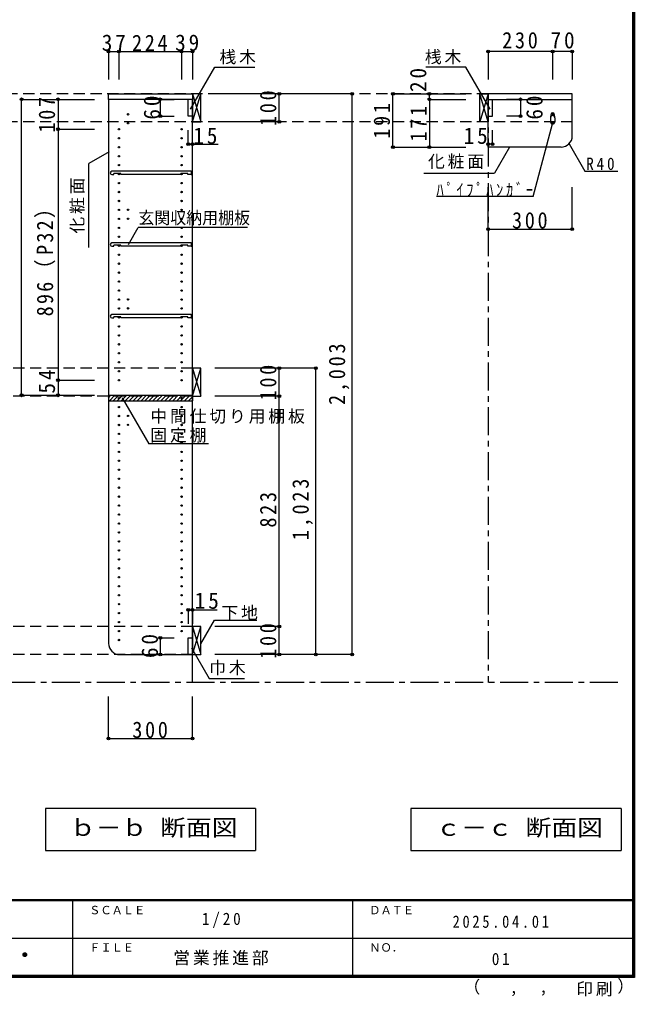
# Model space of a CAD drawing. Units: millimetres at full size, sheet at 1:20; details may follow other scales. Extents: x -8210 to 8210, y -2455 to 3200.
# Drawn here: x -2605 to -410, y -2455 to 1034 of the extents above; entities that cross this region are included whole.
import ezdxf
from ezdxf.enums import TextEntityAlignment as Align

# ---------------------------------------------------------------- set-up
doc = ezdxf.new("R2010")
doc.units = ezdxf.units.MM
doc.header["$LTSCALE"] = 20
doc.header["$PDMODE"] = 32
doc.header["$PDSIZE"] = 10
doc.linetypes.add('CHAIN1', pattern=[8, 5, -1, 1, -1])
doc.linetypes.add('DASHED2', pattern=[3, 2, -1])
for name, color, linetype in [('0-2_本体', 2, 'Continuous'), ('0-3_固定棚', 3, 'Continuous'), ('0-4_可動棚', 3, 'Continuous'), ('0-5', 4, 'Continuous'), ('0-6_ﾊﾟｲﾌﾟﾊﾝｶﾞｰ', 4, 'Continuous'), ('0-7_桟木・巾木', 2, 'Continuous'), ('0-8_引き出し', 3, 'Continuous'), ('0-A_文字', 7, 'Continuous'), ('0-B_寸法', 4, 'Continuous'), ('0-C_ハッチ', 4, 'Continuous'), ('F-1_枠', 6, 'Continuous'), ('F-A_文字', 7, 'Continuous')]:
    doc.layers.add(name, color=color, linetype=linetype)
doc.styles.add('ＭＳ ゴシック', font='')
doc.styles.get('ＭＳ ゴシック').set_extended_font_data('MS Gothic')

# ---------------------------------------------------------------- blocks, each defined once
blk = doc.blocks.new('玄関収納用棚')
at = {"layer": '0-4_可動棚', "color": 2}
for p, q in [((132.93, 8.05), (-149.57, 8.05)), ((-142.57, -3.95), (-142.57, 0.35)), ((-117.57, 0.35), (-142.57, 0.35)), ((-117.57, -3.95), (-117.57, 0.35)), ((96.43, -3.95), (96.43, 0.35)), ((134.43, -2.45), (134.43, 6.55)), ((-149.57, -3.95), (-142.57, -3.95)), ((96.43, -3.95), (-117.57, -3.95)), ((132.93, -3.95), (121.43, -3.95))]:
    blk.add_line(p, q, dxfattribs=at)
blk.add_lwpolyline([(121.43, -3.95), (121.43, 0.35), (96.43, 0.35)], dxfattribs=at)
for centre, radius, start, end in [((-149.57, 2.05), 6, 90, 180), ((-149.57, 2.05), 6, 180, 270), ((132.93, 6.55), 1.5, 0, 90), ((132.93, -2.45), 1.5, 270, 0)]:
    blk.add_arc(centre, radius, start, end, dxfattribs=at)

msp = doc.modelspace()

# ---------------------------------------------------------------- linework, layer by layer
at = {"layer": '0-2_本体'}
for p, q in [((-2287.87, 748.97), (-2287.87, 768.97)), ((-2287.87, 768.97), (-1987.87, 768.97)), ((-1987.87, 768.97), (-1987.87, 748.97)), ((-932.16, 768.97), (-932.16, 748.97)), ((-632.16, 768.97), (-932.16, 768.97)), ((-632.16, 748.97), (-632.16, 768.97)), ((-1987.87, 748.97), (-2287.87, 748.97)), ((-932.16, 748.97), (-632.16, 748.97))]:
    msp.add_line(p, q, dxfattribs=at)
at = {"layer": '0-3_固定棚', "color": 2}
for p, q in [((-2287.87, -308.03), (-2287.87, -328.03)), ((-2287.87, -308.03), (-1987.87, -308.03)), ((-1987.87, -308.03), (-1987.87, -328.03)), ((-2287.87, -328.03), (-1987.87, -328.03))]:
    msp.add_line(p, q, dxfattribs=at)
at = {"layer": '0-5', "color": 3}
for p, q in [((-1987.87, 748.97), (-2287.87, 748.97)), ((-2287.87, 748.97), (-2287.87, -1194.03)), ((-1987.87, -1234.03), (-1987.87, 748.97)), ((-932.16, 748.97), (-632.16, 748.97)), ((-932.16, 577.97), (-932.16, 748.97)), ((-632.16, 617.97), (-632.16, 748.97)), ((-672.16, 577.97), (-932.16, 577.97)), ((-2247.87, -1234.03), (-1987.87, -1234.03))]:
    msp.add_line(p, q, dxfattribs=at)
at = {"layer": '0-5', "color": 2}
msp.add_line((-1987.87, -1247.03), (-1987.87, -1234.03), dxfattribs=at)
at = {"layer": '0-5'}
for centre in [(-2217.87, 695.47), (-702.16, 695.47), (-2217.87, 663.47), (-702.16, 663.47), (-2250.87, 641.97), (-2026.87, 641.97), (-2250.87, 609.97), (-2026.87, 609.97), (-2250.87, 577.97), (-2026.87, 577.97), (-2250.87, 545.97), (-2026.87, 545.97), (-2250.87, 513.97), (-2026.87, 513.97), (-2250.87, 481.97), (-2026.87, 481.97), (-2250.87, 449.97), (-2250.87, 417.97), (-2026.87, 449.97), (-2026.87, 417.97), (-2250.87, 385.97), (-2026.87, 385.97), (-2250.87, 353.97), (-2217.87, 354.47), (-2026.87, 353.97), (-2250.87, 321.97), (-2217.87, 322.47), (-2026.87, 321.97), (-2250.87, 289.97), (-2026.87, 289.97), (-2250.87, 257.97), (-2026.87, 257.97), (-2250.87, 225.97), (-2026.87, 225.97), (-2250.87, 193.97), (-2026.87, 193.97), (-2250.87, 161.97), (-2026.87, 161.97), (-2250.87, 129.97), (-2026.87, 129.97), (-2250.87, 97.97), (-2026.87, 97.97), (-2250.87, 65.97), (-2250.87, 33.97), (-2217.87, 34.47), (-2026.87, 65.97), (-2026.87, 33.97), (-2250.87, 1.97), (-2217.87, 2.47), (-2026.87, 1.97), (-2250.87, -30.03), (-2026.87, -30.03), (-2250.87, -62.03), (-2026.87, -62.03), (-2250.87, -94.03), (-2026.87, -94.03), (-2250.87, -126.03), (-2026.87, -126.03), (-2250.87, -158.03), (-2026.87, -158.03), (-2250.87, -190.03), (-2026.87, -190.03), (-2250.87, -222.03), (-2026.87, -222.03), (-2250.87, -254.03), (-2026.87, -254.03), (-2250.87, -318.03), (-2250.87, -350.03), (-2026.87, -318.03), (-2026.87, -350.03), (-2250.87, -382.03), (-2217.87, -381.53), (-2026.87, -382.03), (-2250.87, -414.03), (-2217.87, -413.53), (-2026.87, -414.03), (-2250.87, -446.03), (-2026.87, -446.03), (-2250.87, -478.03), (-2026.87, -478.03), (-2250.87, -510.03), (-2026.87, -510.03), (-2250.87, -542.03), (-2026.87, -542.03), (-2250.87, -574.03), (-2026.87, -574.03), (-2250.87, -606.03), (-2026.87, -606.03), (-2250.87, -638.03), (-2026.87, -638.03), (-2250.87, -670.03), (-2026.87, -670.03), (-2250.87, -702.03), (-2250.87, -734.03), (-2026.87, -702.03), (-2026.87, -734.03), (-2250.87, -766.03), (-2026.87, -766.03), (-2250.87, -798.03), (-2026.87, -798.03), (-2250.87, -830.03), (-2026.87, -830.03), (-2250.87, -862.03), (-2026.87, -862.03), (-2250.87, -894.03), (-2026.87, -894.03), (-2250.87, -926.03), (-2026.87, -926.03), (-2250.87, -958.03), (-2026.87, -958.03), (-2250.87, -990.03), (-2026.87, -990.03), (-2250.87, -1022.03), (-2026.87, -1022.03), (-2250.87, -1054.03), (-2026.87, -1054.03), (-2250.87, -1086.03), (-2250.87, -1118.03), (-2026.87, -1086.03), (-2026.87, -1118.03), (-2250.87, -1150.03), (-2026.87, -1150.03), (-2250.87, -1182.03)]:
    msp.add_circle(centre, 2.5, dxfattribs=at)
at = {"layer": '0-5', "color": 3}
for centre, start, end in [((-672.16, 617.97), 270, 0), ((-2247.87, -1194.03), 180, 270)]:
    msp.add_arc(centre, 40, start, end, dxfattribs=at)
at = {"layer": '0-6_ﾊﾟｲﾌﾟﾊﾝｶﾞｰ', "color": 2}
for p, q in [((-709.66, 683.47), (-709.66, 668.47)), ((-694.66, 683.47), (-694.66, 668.47))]:
    msp.add_line(p, q, dxfattribs=at)
at = {"layer": '0-6_ﾊﾟｲﾌﾟﾊﾝｶﾞｰ', "color": 7}
for centre, radius, start, end in [((-702.16, 695.47), 5.5, 0, 180), ((-663.55, 681.95), 46.13, 162.96035, 178.115), ((-740.76, 681.95), 46.13, 1.885, 17.03965)]:
    msp.add_arc(centre, radius, start, end, dxfattribs=at)
at = {"layer": '0-6_ﾊﾟｲﾌﾟﾊﾝｶﾞｰ', "color": 2}
for centre, start, end in [((-702.16, 683.47), 0, 180), ((-702.16, 668.47), 180, 0)]:
    msp.add_arc(centre, 7.5, start, end, dxfattribs=at)
at = {"layer": '0-7_桟木・巾木'}
for p, q in [((-1987.87, 748.97), (-2002.87, 748.97)), ((-2002.87, 688.97), (-2002.87, 748.97)), ((-1987.87, 748.97), (-1987.87, 707.97)), ((-932.16, 748.97), (-917.16, 748.97)), ((-932.16, 748.97), (-932.16, 707.97)), ((-917.16, 688.97), (-917.16, 748.97)), ((-2002.87, -1174.03), (-1987.87, -1174.03)), ((-1987.87, -1174.03), (-1987.87, -1234.03))]:
    msp.add_line(p, q, dxfattribs=at)
for points in [[(-1987.87, 688.97), (-1999.37, 688.97), (-2002.87, 688.97)], [(-932.16, 688.97), (-920.66, 688.97), (-917.16, 688.97)], [(-1987.87, -1234.03), (-2002.87, -1234.03), (-2002.87, -1174.03)]]:
    msp.add_lwpolyline(points, dxfattribs=at)
at = {"layer": '0-8_引き出し'}
for p, q in [((-1987.87, 768.97), (-1987.87, 668.97)), ((-1957.87, 768.97), (-1987.87, 768.97)), ((-1957.87, 668.97), (-1957.87, 768.97)), ((-962.16, 768.97), (-932.16, 768.97)), ((-962.16, 668.97), (-962.16, 768.97)), ((-932.16, 768.97), (-932.16, 668.97)), ((-1987.87, 668.97), (-1957.87, 668.97)), ((-932.16, 668.97), (-962.16, 668.97)), ((-1987.87, -1134.03), (-1987.87, -1234.03)), ((-1957.87, -1134.03), (-1987.87, -1134.03)), ((-1957.87, -1234.03), (-1957.87, -1134.03)), ((-1987.87, -1234.03), (-1957.87, -1234.03))]:
    msp.add_line(p, q, dxfattribs=at)
at = {"layer": '0-8_引き出し', "color": 7}
for p, q in [((-1987.87, 668.97), (-1957.87, 768.97)), ((-1987.87, 768.97), (-1957.87, 668.97)), ((-932.16, 668.97), (-962.16, 768.97)), ((-932.16, 768.97), (-962.16, 668.97)), ((-1987.87, -211.03), (-1957.87, -311.03)), ((-1987.87, -311.03), (-1957.87, -211.03)), ((-1987.87, -1234.03), (-1957.87, -1134.03)), ((-1987.87, -1134.03), (-1957.87, -1234.03))]:
    msp.add_line(p, q, dxfattribs=at)
at = {"layer": '0-8_引き出し'}
msp.add_lwpolyline([(-1957.87, -311.03), (-1957.87, -211.03), (-1987.87, -211.03), (-1987.87, -311.03)], close=True, dxfattribs=at)
at = {"layer": '0-A_文字'}
for p, q in [((-1994.54, 713.5), (-1907.87, 863.62)), ((-1907.87, 863.62), (-1765.64, 863.62)), ((-771.6, 401.81), (-702.16, 660.97)), ((-2285.87, 561.05), (-2357.87, 519.48)), ((-856.64, 577.97), (-909.99, 485.56)), ((-643.31, 590.26), (-586.67, 492.15)), ((-2357.87, 219.48), (-2357.87, 519.48)), ((-586.67, 492.15), (-469.61, 492.15)), ((-1161.78, 485.56), (-909.99, 485.56)), ((-771.6, 401.81), (-1116.6, 401.81)), ((-2216.37, 230.17), (-2181.35, 290.82)), ((-1791.35, 290.82), (-2181.35, 290.82)), ((-2238.8, -317.63), (-2144.32, -481.28)), ((-1930.51, -481.28), (-2144.32, -481.28)), ((-1957.87, -1195.72), (-1909.1, -1111.25)), ((-1909.1, -1111.25), (-1758.57, -1111.25)), ((-1991.68, -1210.3), (-1928.43, -1319.85)), ((-1928.43, -1319.85), (-1802.41, -1319.85)), ((-2512.87, -1784.03), (-2512.87, -1934.03)), ((-1762.87, -1784.03), (-2512.87, -1784.03)), ((-1762.87, -1784.03), (-1762.87, -1934.03)), ((-1207.8, -1784.03), (-1207.8, -1934.03)), ((-457.8, -1784.03), (-1207.8, -1784.03)), ((-457.8, -1784.03), (-457.8, -1934.03)), ((-2512.87, -1934.03), (-1762.87, -1934.03)), ((-1207.8, -1934.03), (-457.8, -1934.03))]:
    msp.add_line(p, q, dxfattribs=at)
at = {"layer": '0-A_文字', "linetype": 'CHAIN1'}
for p, q in [((-932.16, 768.97), (-932.16, -1334.03)), ((-1987.87, -1334.03), (-1987.87, -1234.03)), ((-469.61, -1334.03), (-5887.87, -1334.03))]:
    msp.add_line(p, q, dxfattribs=at)
at = {"layer": '0-A_文字'}
msp.add_lwpolyline([(-925.48, 713.5), (-1012.16, 863.62), (-1154.39, 863.62)], dxfattribs=at)
at = {"layer": '0-B_寸法'}
for p, q in [((-2287.87, 919.97), (-1987.87, 919.97)), ((-2287.87, 919.97), (-2287.87, 819.97)), ((-2250.87, 919.97), (-2250.87, 819.97)), ((-2026.87, 919.97), (-2026.87, 819.97)), ((-1987.87, 919.97), (-1987.87, 819.97)), ((-702.16, 919.97), (-932.16, 919.97)), ((-932.16, 919.97), (-932.16, 819.97)), ((-632.16, 919.97), (-702.16, 919.97)), ((-702.16, 919.97), (-702.16, 819.97)), ((-632.16, 919.97), (-632.16, 819.97)), ((-1677.87, 768.97), (-1907.87, 768.97)), ((-1417.87, 768.97), (-1907.87, 768.97)), ((-1677.87, 668.97), (-1677.87, 768.97)), ((-1417.87, -1234.03), (-1417.87, 768.97)), ((-1272.16, 577.97), (-1272.16, 768.97)), ((-1272.16, 768.97), (-1142.16, 768.97)), ((-1142.16, 748.97), (-1142.16, 768.97)), ((-1142.16, 768.97), (-1012.16, 768.97)), ((-2597.87, -308.03), (-2597.87, 748.97)), ((-2597.87, 748.97), (-2467.87, 748.97)), ((-2467.87, 748.97), (-2467.87, 641.97)), ((-2467.87, 748.97), (-2337.87, 748.97)), ((-2102.87, 748.97), (-2102.87, 688.97)), ((-2102.87, 748.97), (-2052.87, 748.97)), ((-1142.16, 748.97), (-1142.16, 577.97)), ((-1142.16, 748.97), (-1012.16, 748.97)), ((-817.16, 748.97), (-867.16, 748.97)), ((-817.16, 748.97), (-817.16, 688.97)), ((-2102.87, 688.97), (-2052.87, 688.97)), ((-1677.87, 668.97), (-1907.87, 668.97)), ((-817.16, 688.97), (-867.16, 688.97)), ((-2467.87, 641.97), (-2337.87, 641.97)), ((-2467.87, 641.97), (-2467.87, -254.03)), ((-2002.87, 588.97), (-2002.87, 638.97)), ((-1987.87, 588.97), (-1987.87, 638.97)), ((-932.16, 588.97), (-932.16, 638.97)), ((-917.16, 588.97), (-917.16, 638.97)), ((-2002.87, 588.97), (-1895.96, 588.97)), ((-1272.16, 577.97), (-1142.16, 577.97)), ((-1142.16, 577.97), (-1012.16, 577.97)), ((-917.16, 588.97), (-932.16, 588.97)), ((-932.16, 285.56), (-932.16, 435.56)), ((-632.16, 285.56), (-632.16, 435.56)), ((-932.16, 285.56), (-632.16, 285.56)), ((-1677.87, -211.03), (-1907.87, -211.03)), ((-1547.87, -211.03), (-1677.87, -211.03)), ((-1677.87, -311.03), (-1677.87, -211.03)), ((-1547.87, -1234.03), (-1547.87, -211.03)), ((-2467.87, -254.03), (-2337.87, -254.03)), ((-2467.87, -254.03), (-2467.87, -308.03)), ((-2597.87, -308.03), (-2467.87, -308.03)), ((-2467.87, -308.03), (-2337.87, -308.03)), ((-1677.87, -311.03), (-1907.87, -311.03)), ((-1677.87, -1134.03), (-1677.87, -311.03)), ((-2002.87, -1074.03), (-2002.87, -1124.03)), ((-2002.87, -1074.03), (-1899.41, -1074.03)), ((-1987.87, -1074.03), (-1987.87, -1124.03)), ((-1677.87, -1134.03), (-1907.87, -1134.03)), ((-1677.87, -1234.03), (-1677.87, -1134.03)), ((-2102.87, -1174.03), (-2102.87, -1234.03)), ((-2102.87, -1174.03), (-2052.87, -1174.03)), ((-2102.87, -1234.03), (-2052.87, -1234.03)), ((-1677.87, -1234.03), (-1907.87, -1234.03)), ((-1417.87, -1234.03), (-1907.87, -1234.03)), ((-1547.87, -1234.03), (-1677.87, -1234.03)), ((-2287.87, -1534.03), (-2287.87, -1384.03)), ((-1987.87, -1534.03), (-1987.87, -1384.03)), ((-2287.87, -1534.03), (-1987.87, -1534.03))]:
    msp.add_line(p, q, dxfattribs=at)
at = {"layer": '0-B_寸法', "linetype": 'DASHED2'}
for p, q in [((-632.16, 768.97), (-5887.87, 768.97)), ((-632.16, 668.97), (-5887.87, 668.97)), ((-1987.87, -211.03), (-5887.87, -211.03)), ((-1987.87, -311.03), (-5887.87, -311.03)), ((-1987.87, -1134.03), (-5887.87, -1134.03)), ((-1987.87, -1234.03), (-5887.87, -1234.03))]:
    msp.add_line(p, q, dxfattribs=at)
at = {"layer": '0-B_寸法', "color": 7}
for p in [(-2287.87, 919.97), (-2250.87, 919.97), (-2026.87, 919.97), (-1987.87, 919.97), (-932.16, 919.97), (-702.16, 919.97), (-632.16, 919.97), (-1677.87, 768.97), (-1417.87, 768.97), (-1272.16, 768.97), (-1142.16, 768.97), (-2597.87, 748.97), (-2467.87, 748.97), (-2102.87, 748.97), (-1142.16, 748.97), (-817.16, 748.97), (-2102.87, 688.97), (-1677.87, 668.97), (-817.16, 688.97), (-2467.87, 641.97), (-2002.87, 588.97), (-1987.87, 588.97), (-932.16, 588.97), (-917.16, 588.97), (-1272.16, 577.97), (-1142.16, 577.97), (-932.16, 285.56), (-632.16, 285.56), (-1677.87, -211.03), (-1547.87, -211.03), (-2467.87, -254.03), (-2597.87, -308.03), (-2467.87, -308.03), (-1677.87, -311.03), (-2002.87, -1074.03), (-1987.87, -1074.03), (-1677.87, -1134.03), (-2102.87, -1174.03), (-2102.87, -1234.03), (-1677.87, -1234.03), (-1547.87, -1234.03), (-1417.87, -1234.03), (-2287.87, -1534.03), (-1987.87, -1534.03)]:
    msp.add_point(p, dxfattribs=at)
at = {"layer": '0-C_ハッチ'}
for p, q in [((-2287.87, -316.98), (-2278.92, -308.03)), ((-2284.78, -328.03), (-2264.78, -308.03)), ((-2270.64, -328.03), (-2250.64, -308.03)), ((-2256.5, -328.03), (-2236.5, -308.03)), ((-2242.35, -328.03), (-2222.35, -308.03)), ((-2228.21, -328.03), (-2208.21, -308.03)), ((-2214.07, -328.03), (-2194.07, -308.03)), ((-2199.93, -328.03), (-2179.93, -308.03)), ((-2185.79, -328.03), (-2165.79, -308.03)), ((-2171.64, -328.03), (-2151.64, -308.03)), ((-2157.5, -328.03), (-2137.5, -308.03)), ((-2143.36, -328.03), (-2123.36, -308.03)), ((-2129.22, -328.03), (-2109.22, -308.03)), ((-2115.07, -328.03), (-2095.07, -308.03)), ((-2100.93, -328.03), (-2080.93, -308.03)), ((-2086.79, -328.03), (-2066.79, -308.03)), ((-2072.65, -328.03), (-2052.65, -308.03)), ((-2058.51, -328.03), (-2038.51, -308.03)), ((-2044.36, -328.03), (-2024.36, -308.03)), ((-2030.22, -328.03), (-2010.22, -308.03)), ((-2016.08, -328.03), (-1996.08, -308.03)), ((-2001.94, -328.03), (-1987.87, -313.96))]:
    msp.add_line(p, q, dxfattribs=at)
at = {"layer": 'F-1_枠'}
for p, q in [((-416.67, 3199.53), (-416.67, -2387.14)), ((-413.33, 3199.53), (-413.33, -2387.14)), ((-410, 3199.53), (-410, -2387.14)), ((-410, -2110.47), (-8210, -2110.47)), ((-410, -2113.8), (-8210, -2113.8)), ((-2416.67, -2113.8), (-2416.67, -2380.47)), ((-1416.67, -2113.8), (-1416.67, -2380.47)), ((-4310, -2247.14), (-416.67, -2247.14)), ((-410, -2380.47), (-8210, -2380.47)), ((-410, -2383.8), (-8210, -2383.8)), ((-410, -2387.14), (-8210, -2387.14))]:
    msp.add_line(p, q, dxfattribs=at)

# ---------------------------------------------------------------- block references
at = {"layer": '0-4_可動棚'}
for p in [(-2125.8, 484.11), (-2125.8, 228.11), (-2125.8, -27.89)]:
    msp.add_blockref('玄関収納用棚', p, dxfattribs=at)

# ---------------------------------------------------------------- texts
at = {"layer": '0-A_文字', "style": 'ＭＳ ゴシック'}
for s, height, width, p in [('玄関収納用棚板', 43.99, 0.95, (-2181.35, 290.82)), ('ｂ－ｂ 断面図', 58.65, 1.15, (-2425.37, -1899.03)), ('ｃ－ｃ 断面図', 58.65, 1.15, (-1120.3, -1899.03))]:
    msp.add_text(s, height=height, dxfattribs=dict(at, width=width)).set_placement(p, align=Align.BOTTOM_LEFT)
at = {"layer": '0-A_文字', "char_height": 43.99, "attachment_point": 7, "style": 'ＭＳ ゴシック'}
for s, insert in [('\\T1.17;桟木', (-1891.67, 873.83)), ('\\T1.17;桟木', (-1158.36, 873.83)), ('\\T1.17;化粧面', (-1147.05, 500.56)), ('\\T1.38;\\W0.9;R40', (-582.16, 496.28)), ('\\T1.39;\\W0.85;ﾊﾟｲﾌﾟﾊﾝｶﾞｰ', (-1116.6, 401.81)), ('\\T1.17;中間仕切り用棚板', (-2138.42, -409.89)), ('\\T1.17;固定棚', (-2138.42, -477.45)), ('\\T1.17;下地', (-1884.6, -1111.25)), ('\\T1.17;巾木', (-1928.43, -1307.9))]:
    msp.add_mtext(s, dxfattribs=dict(at, insert=insert))
at = {"layer": '0-A_文字', "insert": (-2372.87, 269.48), "char_height": 43.99, "attachment_point": 7, "rotation": 90, "style": 'ＭＳ ゴシック'}
msp.add_mtext('\\T1.17;化粧面', dxfattribs=at)
at = {"layer": '0-B_寸法', "color": 7, "char_height": 58.65, "attachment_point": 7, "style": 'ＭＳ ゴシック'}
for s, insert in [('\\T1.27;\\W0.95;37', (-2311.87, 921.18)), ('\\T1.27;\\W0.9;224', (-2203.87, 921.18)), ('\\T1.27;\\W0.95;39', (-2049.87, 921.18)), ('\\T1.27;\\W0.9;230', (-882.16, 929.97)), ('\\T1.27;\\W0.95;70', (-709.66, 929.97)), ('\\T1.27;\\W0.95;15', (-1984.98, 588.97)), ('\\T1.27;\\W0.95;15', (-1020.05, 588.97)), ('\\T1.27;\\W0.9;300', (-847.16, 286.77)), ('\\T1.27;\\W0.95;15', (-1979.96, -1071.56)), ('\\T1.27;\\W0.9;300', (-2202.87, -1532.82))]:
    msp.add_mtext(s, dxfattribs=dict(at, insert=insert))
at = {"layer": '0-B_寸法', "color": 7, "char_height": 58.65, "attachment_point": 7, "rotation": 90, "style": 'ＭＳ ゴシック'}
for s, insert in [('\\T1.27;\\W0.95;20', (-1152.16, 775.12)), ('\\T1.27;\\W0.9;100', (-1687.87, 653.97)), ('\\T1.27;\\W0.9;107', (-2477.87, 630.47)), ('\\T1.27;\\W0.95;60', (-2102.87, 676.47)), ('\\T1.27;\\W0.95;60', (-737.16, 676.47)), ('\\T1.27;\\W0.9;191', (-1282.16, 608.47)), ('\\T1.27;\\W0.9;171', (-1152.16, 598.47)), ('\\T1.22;\\W0.9;896（P32）', (-2477.87, -26.03)), ('\\T1.28;\\W0.9;2,003', (-1427.87, -342.53)), ('\\T1.27;\\W0.9;100', (-1687.87, -326.03)), ('\\T1.27;\\W0.95;54', (-2477.87, -301.98)), ('\\T1.28;\\W0.9;1,023', (-1557.87, -825.53)), ('\\T1.27;\\W0.9;823', (-1687.87, -780.53)), ('\\T1.27;\\W0.9;100', (-1687.87, -1249.03)), ('\\T1.27;\\W0.95;60', (-2110.48, -1246.53))]:
    msp.add_mtext(s, dxfattribs=dict(at, insert=insert))
at = {"layer": 'F-A_文字', "style": 'ＭＳ ゴシック'}
for s, height, p in [('ＳＣＡＬＥ', 29.33, (-2356.67, -2170.47)), ('ＤＡＴＥ', 29.33, (-1356.67, -2170.47)), ('ＦＩＬＥ', 29.33, (-2356.67, -2303.81)), ('ＮＯ．', 29.33, (-1356.67, -2303.81)), ('（', 43.99, (-1020.64, -2456.01)), ('）', 43.99, (-471.06, -2453.23)), (',', 43.99, (-855.82, -2456.01)), (',', 43.99, (-749.87, -2454.15))]:
    msp.add_text(s, height=height, dxfattribs=at).set_placement(p, align=Align.BOTTOM_LEFT)
at = {"layer": 'F-A_文字', "style": 'ＭＳ ゴシック', "width": 1.1}
msp.add_text('ウッドワン・・・', height=58.65, dxfattribs=at).set_placement((-3246.67, -2353.81), align=Align.BOTTOM_LEFT)
at = {"layer": 'F-A_文字', "char_height": 43.99, "attachment_point": 7, "style": 'ＭＳ ゴシック'}
for s, insert in [('\\T1.38;\\W0.9;1/20', (-1954.17, -2210.47)), ('\\T1.39;\\W0.85;2025.04.01', (-1059.17, -2210.47)), ('\\T1.17;営業推進部', (-2056.67, -2343.81)), ('\\T1.36;\\W0.9;01', (-919.17, -2343.81)), ('\\T1.17;印刷', (-617.9, -2455.08))]:
    msp.add_mtext(s, dxfattribs=dict(at, insert=insert))

doc.saveas('drawing.dxf')
